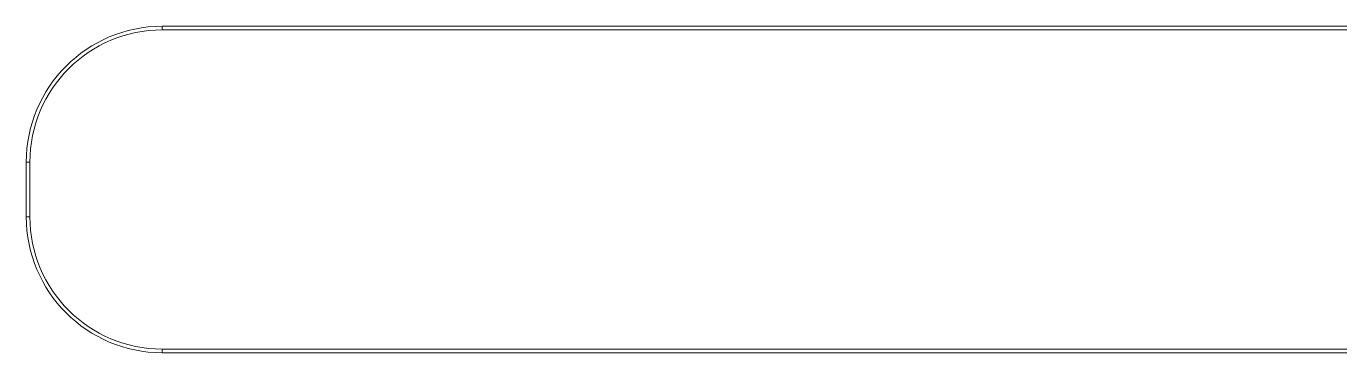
# Model space of a CAD drawing. Header units: millimetres. Extents: x 3795014 to 4300160, y 3869364 to 4016788.
# Drawn here: x 4228817.6 to 4228908.2, y 3923503.4 to 3923525.9 of the extents above; entities that cross this region are included whole.
import ezdxf

# ---------------------------------------------------------------- set-up
doc = ezdxf.new("R2010")
doc.units = ezdxf.units.MM
doc.layers.add('Дополнительная', color=7, linetype='Continuous', lineweight=18)

msp = doc.modelspace()

# ---------------------------------------------------------------- linework, layer by layer
at = {"layer": 'Дополнительная', "linetype": 'Continuous'}
for p, q in [((4228914.649, 3923525.934, 0), (4228826.976, 3923525.934, 0)), ((4228826.976, 3923525.684, 0), (4228826.976, 3923525.934, 0)), ((4228826.976, 3923525.684, 0), (4228914.399, 3923525.684, 0)), ((4228817.601, 3923516.559, 0), (4228817.851, 3923516.559, 0)), ((4228817.601, 3923516.559, 0), (4228817.601, 3923512.809, 0)), ((4228817.851, 3923512.809, 0), (4228817.851, 3923516.559, 0)), ((4228817.601, 3923512.809, 0), (4228817.851, 3923512.809, 0)), ((4228914.399, 3923503.684, 0), (4228826.976, 3923503.684, 0)), ((4228826.976, 3923503.434, 0), (4228826.976, 3923503.684, 0)), ((4228826.976, 3923503.434, 0), (4228914.649, 3923503.434, 0))]:
    msp.add_line(p, q, dxfattribs=at)
for centre, radius, start, end in [((4228826.976, 3923516.559, 0), 9.375, 90, 180), ((4228826.976, 3923516.559, 0), 9.125, 90, 180), ((4228826.976, 3923512.809, 0), 9.375, 180, 270), ((4228826.976, 3923512.809, 0), 9.125, 180, 270)]:
    msp.add_arc(centre, radius, start, end, dxfattribs=at)

doc.saveas('drawing.dxf')
